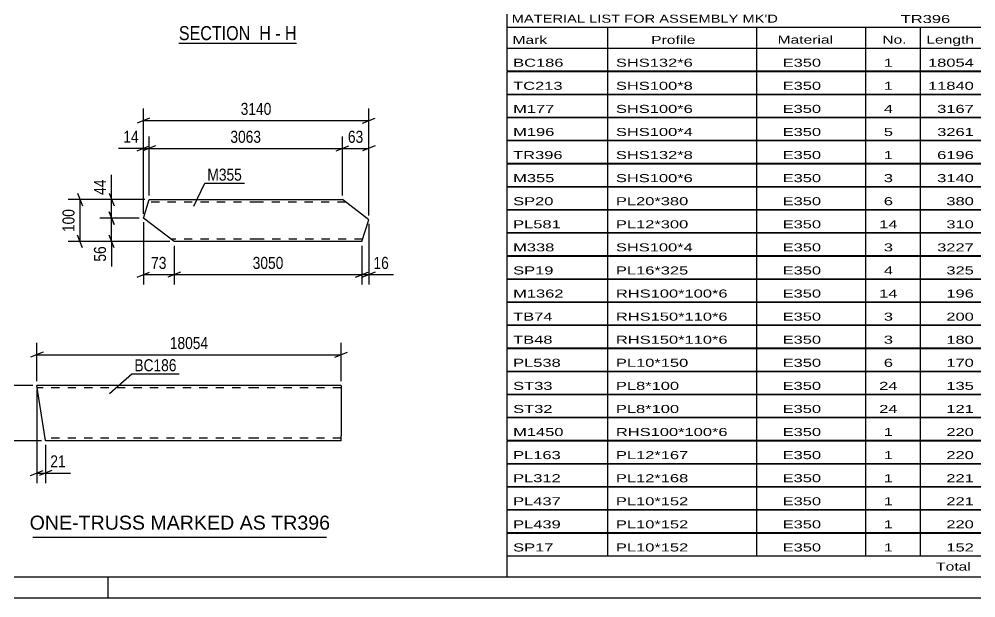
# Model space of a CAD drawing. Header units: millimetres. Extents: x 0 to 841, y 0 to 594.
# Drawn here: x 399.7 to 627.8, y 0 to 137.9 of the extents above; entities that cross this region are included whole.
import ezdxf

# ---------------------------------------------------------------- set-up
doc = ezdxf.new("R2010")
doc.units = ezdxf.units.MM
doc.linetypes.add('DXK_LINE_DOT2', pattern=[3.9198, 1.9599, -1.9599])
doc.styles.add('Arial', font='ARIAL.TTF', dxfattribs={"height": 0.2})
doc.styles.add('Arial Narrow', font='ARIALN.TTF', dxfattribs={"height": 0.2})

# ---------------------------------------------------------------- blocks, each defined once
blk = doc.blocks.new('Unknown-318889761-1133')
at = {"color": 5, "linetype": 'Continuous'}
for p, q in [((5, 5), (836, 5)), ((421, 0), (421, 5)), ((0, 0), (841, 0))]:
    blk.add_line(p, q, dxfattribs=at)
blk = doc.blocks.new('Unknown-318889761-17 - 5860')
at = {"color": 6, "linetype": 'Continuous'}
blk.add_line((437.82, 132.15), (465.89, 132.15), dxfattribs=at)
at = {"color": 0, "linetype": 'Continuous'}
blk.add_wipeout([(455.93, 132.9), (455.93, 136.4), (437.82, 136.4), (437.82, 132.9)], dxfattribs=at)
at = {"color": 7, "linetype": 'Continuous', "style": 'Arial Narrow'}
blk.add_text('SECTION ', height=3.34, dxfattribs=at).set_placement((437.82, 132.9))
at = {"color": 0, "linetype": 'Continuous'}
blk.add_wipeout([(459.75, 132.9), (459.75, 136.4), (456.98, 136.4), (456.98, 132.9)], dxfattribs=at)
at = {"color": 7, "linetype": 'Continuous', "style": 'Arial Narrow'}
blk.add_text('H', height=3.34, dxfattribs=at).set_placement((456.98, 132.9))
at = {"color": 0, "linetype": 'Continuous'}
blk.add_wipeout([(462.07, 132.9), (462.07, 136.4), (460.8, 136.4), (460.8, 132.9)], dxfattribs=at)
at = {"color": 7, "linetype": 'Continuous', "style": 'Arial Narrow'}
blk.add_text('-', height=3.34, dxfattribs=at).set_placement((460.8, 132.9))
at = {"color": 0, "linetype": 'Continuous'}
blk.add_wipeout([(465.89, 132.9), (465.89, 136.4), (463.12, 136.4), (463.12, 132.9)], dxfattribs=at)
at = {"color": 7, "linetype": 'Continuous', "style": 'Arial Narrow'}
blk.add_text('H', height=3.34, dxfattribs=at).set_placement((463.12, 132.9))
blk = doc.blocks.new('Part-318889761-39199 - 39198')
at = {"color": 2, "linetype": 'Continuous'}
for p, q in [((456.39, 50.63), (403.97, 50.63)), ((406.03, 37.52), (403.97, 50.63)), ((476.49, 50.63), (456.49, 50.63)), ((476.49, 50.63), (476.49, 50.54)), ((476.49, 50.54), (476.49, 49.43)), ((476.49, 49.43), (476.49, 38.63)), ((406.05, 37.43), (406.03, 37.52)), ((456.39, 37.43), (406.05, 37.43)), ((476.49, 37.43), (456.49, 37.43)), ((476.49, 37.43), (476.49, 38.63))]:
    blk.add_line(p, q, dxfattribs=at)
at = {"color": 7, "linetype": 'DXK_LINE_DOT2'}
for p, q in [((476.49, 50.28), (476.49, 49.43)), ((456.39, 50.03), (404.07, 50.03)), ((476.49, 50.03), (456.49, 50.03)), ((456.39, 38.03), (405.95, 38.03)), ((406.03, 37.52), (406.05, 37.43)), ((476.49, 38.03), (456.49, 38.03)), ((476.49, 37.52), (476.49, 37.78)), ((476.49, 37.43), (476.49, 37.52))]:
    blk.add_line(p, q, dxfattribs=at)
blk = doc.blocks.new('Part-318889761-6617 - 6611')
at = {"color": 2, "linetype": 'Continuous'}
for p, q in [((429.35, 90.5), (430.73, 94.9)), ((430.73, 94.9), (456.7, 94.9)), ((456.8, 94.9), (476.8, 94.9)), ((483.08, 90.11), (476.8, 94.9)), ((436.7, 84.9), (429.35, 90.5)), ((481.46, 84.9), (483.08, 90.11)), ((456.7, 84.9), (436.7, 84.9)), ((481.46, 84.9), (456.8, 84.9))]:
    blk.add_line(p, q, dxfattribs=at)
at = {"color": 7, "linetype": 'DXK_LINE_DOT2'}
for p, q in [((456.7, 94.3), (430.54, 94.3)), ((477.58, 94.3), (456.8, 94.3)), ((456.7, 85.5), (435.91, 85.5)), ((481.64, 85.5), (456.8, 85.5))]:
    blk.add_line(p, q, dxfattribs=at)
blk = doc.blocks.new('StraightDimension-318889761-39206 - 39198')
at = {"color": 7, "linetype": 'Continuous'}
for p, q in [((403.97, 51.63), (403.97, 60.79)), ((476.49, 51.63), (476.49, 60.79)), ((405.47, 58.54), (402.47, 57.34)), ((403.97, 57.94), (476.49, 57.94)), ((474.99, 57.34), (477.99, 58.54))]:
    blk.add_line(p, q, dxfattribs=at)
at = {"color": 0}
blk.add_wipeout([(445.4, 58.69), (445.4, 62.89), (435.06, 62.89), (435.06, 58.69)], dxfattribs=at)
at = {"color": 3, "style": 'Arial Narrow'}
blk.add_text('18054', height=2.863, dxfattribs=at).set_placement((435.66, 59.29))
blk = doc.blocks.new('StraightDimension-318889761-39239 - 39198')
at = {"color": 7, "linetype": 'Continuous'}
for p, q in [((402.97, 50.63), (393.33, 50.63)), ((396.78, 49.13), (395.58, 52.13)), ((396.18, 37.43), (396.18, 50.63)), ((395.58, 38.93), (396.78, 35.93)), ((405.05, 37.43), (393.33, 37.43))]:
    blk.add_line(p, q, dxfattribs=at)
at = {"color": 0}
blk.add_wipeout([(395.43, 47.37), (391.23, 47.37), (391.23, 40.68), (395.43, 40.68)], dxfattribs=at)
at = {"color": 3, "style": 'Arial Narrow'}
blk.add_text('132', height=2.863, rotation=90.0002, dxfattribs=at).set_placement((394.83, 41.28))
blk = doc.blocks.new('StraightDimension-318889761-39226 - 39198')
at = {"color": 7, "linetype": 'Continuous'}
for p, q in [((403.97, 49.63), (403.97, 27.34)), ((406.05, 36.43), (406.05, 27.34)), ((402.47, 29.14), (405.47, 30.34)), ((403.97, 29.74), (406.05, 29.74)), ((407.55, 30.34), (404.55, 29.14))]:
    blk.add_line(p, q, dxfattribs=at)
at = {"color": 0}
blk.add_wipeout([(411.43, 30.49), (411.43, 34.69), (406.57, 34.69), (406.57, 30.49)], dxfattribs=at)
at = {"color": 7, "linetype": 'Continuous'}
blk.add_line((406.05, 29.74), (411.95, 29.74), dxfattribs=at)
blk.add_line((406.05, 29.74), (411.95, 29.74), dxfattribs=at)
at = {"color": 3, "style": 'Arial Narrow'}
blk.add_text('21', height=2.863, dxfattribs=at).set_placement((407.17, 31.09))
blk = doc.blocks.new('StraightDimension-318889761-38584 - 6611')
at = {"color": 7, "linetype": 'Continuous'}
for p, q in [((429.35, 91.5), (429.35, 116.59)), ((483.08, 91.11), (483.08, 116.59)), ((430.85, 114.34), (427.85, 113.14)), ((481.58, 113.14), (484.58, 114.34)), ((429.35, 113.74), (483.08, 113.74))]:
    blk.add_line(p, q, dxfattribs=at)
at = {"color": 0}
blk.add_wipeout([(460.47, 114.49), (460.47, 118.69), (451.96, 118.69), (451.96, 114.49)], dxfattribs=at)
at = {"color": 3, "style": 'Arial Narrow'}
blk.add_text('3140', height=2.863, dxfattribs=at).set_placement((452.56, 115.09))
blk = doc.blocks.new('StraightDimension-318889761-38596 - 6611')
at = {"color": 7, "linetype": 'Continuous'}
for p, q in [((430.73, 95.9), (430.73, 109.94)), ((476.8, 95.9), (476.8, 109.94)), ((432.23, 107.69), (429.23, 106.49)), ((475.3, 106.49), (478.3, 107.69)), ((430.73, 107.09), (476.8, 107.09))]:
    blk.add_line(p, q, dxfattribs=at)
at = {"color": 0}
blk.add_wipeout([(458.02, 107.84), (458.02, 112.04), (449.5, 112.04), (449.5, 107.84)], dxfattribs=at)
at = {"color": 3, "style": 'Arial Narrow'}
blk.add_text('3063', height=2.863, dxfattribs=at).set_placement((450.1, 108.44))
blk = doc.blocks.new('StraightDimension-318889761-38635 - 6611')
at = {"color": 7, "linetype": 'Continuous'}
for p, q in [((436.7, 83.9), (436.7, 74.63)), ((481.46, 83.9), (481.46, 74.63)), ((438.2, 77.63), (435.2, 76.43)), ((479.96, 76.43), (482.96, 77.63)), ((436.7, 77.03), (481.46, 77.03))]:
    blk.add_line(p, q, dxfattribs=at)
at = {"color": 0}
blk.add_wipeout([(463.33, 77.78), (463.33, 81.98), (454.82, 81.98), (454.82, 77.78)], dxfattribs=at)
at = {"color": 3, "style": 'Arial Narrow'}
blk.add_text('3050', height=2.863, dxfattribs=at).set_placement((455.42, 78.38))
blk = doc.blocks.new('StraightDimension-318889761-38595 - 6611')
at = {"color": 7, "linetype": 'Continuous'}
for p, q in [((476.8, 95.9), (476.8, 109.94)), ((483.08, 91.11), (483.08, 109.94)), ((475.3, 106.49), (478.3, 107.69)), ((484.58, 107.69), (481.58, 106.49)), ((476.8, 107.09), (483.08, 107.09))]:
    blk.add_line(p, q, dxfattribs=at)
at = {"color": 0}
blk.add_wipeout([(482.37, 107.84), (482.37, 112.04), (477.51, 112.04), (477.51, 107.84)], dxfattribs=at)
at = {"color": 3, "style": 'Arial Narrow'}
blk.add_text('63', height=2.863, dxfattribs=at).set_placement((478.11, 108.44))
blk = doc.blocks.new('StraightDimension-318889761-38597 - 6611')
at = {"color": 7, "linetype": 'Continuous'}
for p, q in [((429.35, 91.5), (429.35, 109.94)), ((430.73, 95.9), (430.73, 109.94)), ((427.85, 106.49), (430.85, 107.69)), ((432.23, 107.69), (429.23, 106.49)), ((429.35, 107.09), (430.73, 107.09))]:
    blk.add_line(p, q, dxfattribs=at)
at = {"color": 0}
blk.add_wipeout([(428.83, 107.84), (428.83, 112.04), (423.97, 112.04), (423.97, 107.84)], dxfattribs=at)
at = {"color": 7, "linetype": 'Continuous'}
blk.add_line((429.35, 107.09), (423.45, 107.09), dxfattribs=at)
blk.add_line((429.35, 107.09), (423.45, 107.09), dxfattribs=at)
at = {"color": 3, "style": 'Arial Narrow'}
blk.add_text('14', height=2.863, dxfattribs=at).set_placement((424.57, 108.44))
blk = doc.blocks.new('StraightDimension-318889761-38634 - 6611')
at = {"color": 7, "linetype": 'Continuous'}
for p, q in [((483.08, 89.11), (483.08, 74.63)), ((481.46, 83.9), (481.46, 74.63)), ((479.96, 76.43), (482.96, 77.63)), ((484.58, 77.63), (481.58, 76.43)), ((481.46, 77.03), (483.08, 77.03))]:
    blk.add_line(p, q, dxfattribs=at)
at = {"color": 0}
blk.add_wipeout([(488.46, 77.78), (488.46, 81.98), (483.61, 81.98), (483.61, 77.78)], dxfattribs=at)
at = {"color": 7, "linetype": 'Continuous'}
blk.add_line((483.08, 77.03), (488.99, 77.03), dxfattribs=at)
blk.add_line((483.08, 77.03), (488.99, 77.03), dxfattribs=at)
at = {"color": 3, "style": 'Arial Narrow'}
blk.add_text('16', height=2.863, dxfattribs=at).set_placement((484.21, 78.38))
blk = doc.blocks.new('StraightDimension-318889761-38636 - 6611')
at = {"color": 7, "linetype": 'Continuous'}
for p, q in [((429.35, 89.5), (429.35, 74.63)), ((436.7, 83.9), (436.7, 74.63)), ((427.85, 76.43), (430.85, 77.63)), ((438.2, 77.63), (435.2, 76.43)), ((429.35, 77.03), (436.7, 77.03))]:
    blk.add_line(p, q, dxfattribs=at)
at = {"color": 0}
blk.add_wipeout([(435.45, 77.78), (435.45, 81.98), (430.6, 81.98), (430.6, 77.78)], dxfattribs=at)
at = {"color": 3, "style": 'Arial Narrow'}
blk.add_text('73', height=2.863, dxfattribs=at).set_placement((431.2, 78.38))
blk = doc.blocks.new('StraightDimension-318889761-38693 - 6611')
at = {"color": 7, "linetype": 'Continuous'}
for p, q in [((421.19, 96.4), (422.39, 93.4)), ((429.73, 94.9), (418.94, 94.9)), ((421.79, 90.5), (421.79, 94.9)), ((422.39, 89), (421.19, 92)), ((428.35, 90.5), (418.94, 90.5))]:
    blk.add_line(p, q, dxfattribs=at)
at = {"color": 0}
blk.add_wipeout([(421.04, 100.28), (416.84, 100.28), (416.84, 95.43), (421.04, 95.43)], dxfattribs=at)
at = {"color": 7, "linetype": 'Continuous'}
blk.add_line((421.79, 94.9), (421.79, 100.81), dxfattribs=at)
blk.add_line((421.79, 94.9), (421.79, 100.81), dxfattribs=at)
at = {"color": 3, "style": 'Arial Narrow'}
blk.add_text('44', height=2.863, rotation=90.0002, dxfattribs=at).set_placement((420.44, 96.03))
blk = doc.blocks.new('StraightDimension-318889761-38694 - 6611')
at = {"color": 7, "linetype": 'Continuous'}
for p, q in [((421.19, 92), (422.39, 89)), ((428.35, 90.5), (418.94, 90.5)), ((421.79, 84.9), (421.79, 90.5)), ((435.7, 84.9), (418.94, 84.9)), ((422.39, 83.4), (421.19, 86.4))]:
    blk.add_line(p, q, dxfattribs=at)
at = {"color": 0}
blk.add_wipeout([(421.04, 84.38), (416.84, 84.38), (416.84, 79.52), (421.04, 79.52)], dxfattribs=at)
at = {"color": 7, "linetype": 'Continuous'}
blk.add_line((421.79, 84.9), (421.79, 78.99), dxfattribs=at)
blk.add_line((421.79, 84.9), (421.79, 78.99), dxfattribs=at)
at = {"color": 3, "style": 'Arial Narrow'}
blk.add_text('56', height=2.863, rotation=90.0002, dxfattribs=at).set_placement((420.44, 80.12))
blk = doc.blocks.new('StraightDimension-318889761-38737 - 6611')
at = {"color": 7, "linetype": 'Continuous'}
for p, q in [((413.68, 96.4), (414.88, 93.4)), ((429.73, 94.9), (411.43, 94.9)), ((414.28, 84.9), (414.28, 94.9)), ((435.7, 84.9), (411.43, 84.9)), ((414.88, 83.4), (413.68, 86.4))]:
    blk.add_line(p, q, dxfattribs=at)
at = {"color": 0}
blk.add_wipeout([(413.53, 93.24), (409.33, 93.24), (409.33, 86.56), (413.53, 86.56)], dxfattribs=at)
at = {"color": 3, "style": 'Arial Narrow'}
blk.add_text('100', height=2.863, rotation=90.0002, dxfattribs=at).set_placement((412.93, 87.16))
blk = doc.blocks.new('Unknown-318889761-44800')
at = {"color": 7, "linetype": 'Continuous'}
for p, q in [((516, 152.25), (676, 152.25)), ((516, 141), (516, 152.25)), ((676, 152.25), (676, 141)), ((516, 141), (676, 141)), ((516, 141), (516, 136)), ((676, 141), (676, 136)), ((516, 136), (676, 136)), ((516, 136), (516, 131)), ((540, 136), (540, 131)), ((575.5, 136), (575.5, 131)), ((601.5, 136), (601.5, 131)), ((614.5, 136), (614.5, 131)), ((632, 136), (632, 131)), ((654, 136), (654, 131)), ((676, 136), (676, 131)), ((516, 131), (676, 131)), ((516, 130.95), (516, 125.55)), ((516, 130.95), (676, 130.95)), ((540, 131), (540, 125.5)), ((575.5, 131), (575.5, 125.5)), ((601.5, 131), (601.5, 125.5)), ((614.5, 131), (614.5, 125.5)), ((632, 131), (632, 125.5)), ((654, 131), (654, 125.5)), ((676, 130.95), (676, 125.55)), ((516, 125.55), (676, 125.55)), ((516, 125.45), (516, 120.05)), ((516, 125.45), (676, 125.45)), ((540, 125.5), (540, 120)), ((575.5, 125.5), (575.5, 120)), ((601.5, 125.5), (601.5, 120)), ((614.5, 125.5), (614.5, 120)), ((632, 125.5), (632, 120)), ((654, 125.5), (654, 120)), ((676, 125.45), (676, 120.05)), ((516, 120.05), (676, 120.05)), ((516, 119.95), (516, 114.55)), ((516, 119.95), (676, 119.95)), ((540, 120), (540, 114.5)), ((575.5, 120), (575.5, 114.5)), ((601.5, 120), (601.5, 114.5)), ((614.5, 120), (614.5, 114.5)), ((632, 120), (632, 114.5)), ((654, 120), (654, 114.5)), ((676, 119.95), (676, 114.55)), ((516, 114.55), (676, 114.55)), ((516, 114.45), (516, 109.05)), ((516, 114.45), (676, 114.45)), ((540, 114.5), (540, 109)), ((575.5, 114.5), (575.5, 109)), ((601.5, 114.5), (601.5, 109)), ((614.5, 114.5), (614.5, 109)), ((632, 114.5), (632, 109)), ((654, 114.5), (654, 109)), ((676, 114.45), (676, 109.05)), ((516, 109.05), (676, 109.05)), ((516, 108.95), (516, 103.55)), ((516, 108.95), (676, 108.95)), ((540, 109), (540, 103.5)), ((575.5, 109), (575.5, 103.5)), ((601.5, 109), (601.5, 103.5)), ((614.5, 109), (614.5, 103.5)), ((632, 109), (632, 103.5)), ((654, 109), (654, 103.5)), ((676, 108.95), (676, 103.55)), ((516, 103.55), (676, 103.55)), ((516, 103.45), (516, 98.05)), ((516, 103.45), (676, 103.45)), ((540, 103.5), (540, 98)), ((575.5, 103.5), (575.5, 98)), ((601.5, 103.5), (601.5, 98)), ((614.5, 103.5), (614.5, 98)), ((632, 103.5), (632, 98)), ((654, 103.5), (654, 98)), ((676, 103.45), (676, 98.05)), ((516, 98.05), (676, 98.05)), ((516, 97.95), (516, 92.55)), ((516, 97.95), (676, 97.95)), ((540, 98), (540, 92.5)), ((575.5, 98), (575.5, 92.5)), ((601.5, 98), (601.5, 92.5)), ((614.5, 98), (614.5, 92.5)), ((632, 98), (632, 92.5)), ((654, 98), (654, 92.5)), ((676, 97.95), (676, 92.55)), ((516, 92.55), (676, 92.55)), ((516, 92.45), (516, 87.05)), ((516, 92.45), (676, 92.45)), ((540, 92.5), (540, 87)), ((575.5, 92.5), (575.5, 87)), ((601.5, 92.5), (601.5, 87)), ((614.5, 92.5), (614.5, 87)), ((632, 92.5), (632, 87)), ((654, 92.5), (654, 87)), ((676, 92.45), (676, 87.05)), ((516, 87.05), (676, 87.05)), ((516, 86.95), (516, 81.55)), ((516, 86.95), (676, 86.95)), ((540, 87), (540, 81.5)), ((575.5, 87), (575.5, 81.5)), ((601.5, 87), (601.5, 81.5)), ((614.5, 87), (614.5, 81.5)), ((632, 87), (632, 81.5)), ((654, 87), (654, 81.5)), ((676, 86.95), (676, 81.55)), ((516, 81.55), (676, 81.55)), ((516, 81.45), (516, 76.05)), ((516, 81.45), (676, 81.45)), ((540, 81.5), (540, 76)), ((575.5, 81.5), (575.5, 76)), ((601.5, 81.5), (601.5, 76)), ((614.5, 81.5), (614.5, 76)), ((632, 81.5), (632, 76)), ((654, 81.5), (654, 76)), ((676, 81.45), (676, 76.05)), ((516, 76.05), (676, 76.05)), ((516, 75.95), (516, 70.55)), ((516, 75.95), (676, 75.95)), ((540, 76), (540, 70.5)), ((575.5, 76), (575.5, 70.5)), ((601.5, 76), (601.5, 70.5)), ((614.5, 76), (614.5, 70.5)), ((632, 76), (632, 70.5)), ((654, 76), (654, 70.5)), ((676, 75.95), (676, 70.55)), ((516, 70.55), (676, 70.55)), ((516, 70.45), (516, 65.05)), ((516, 70.45), (676, 70.45)), ((540, 70.5), (540, 65)), ((575.5, 70.5), (575.5, 65)), ((601.5, 70.5), (601.5, 65)), ((614.5, 70.5), (614.5, 65)), ((632, 70.5), (632, 65)), ((654, 70.5), (654, 65)), ((676, 70.45), (676, 65.05)), ((516, 65.05), (676, 65.05)), ((516, 64.95), (516, 59.55)), ((516, 64.95), (676, 64.95)), ((540, 65), (540, 59.5)), ((575.5, 65), (575.5, 59.5)), ((601.5, 65), (601.5, 59.5)), ((614.5, 65), (614.5, 59.5)), ((632, 65), (632, 59.5)), ((654, 65), (654, 59.5)), ((676, 64.95), (676, 59.55)), ((516, 59.55), (676, 59.55)), ((516, 59.45), (516, 54.05)), ((516, 59.45), (676, 59.45)), ((540, 59.5), (540, 54)), ((575.5, 59.5), (575.5, 54)), ((601.5, 59.5), (601.5, 54)), ((614.5, 59.5), (614.5, 54)), ((632, 59.5), (632, 54)), ((654, 59.5), (654, 54)), ((676, 59.45), (676, 54.05)), ((516, 54.05), (676, 54.05)), ((516, 53.95), (516, 48.55)), ((516, 53.95), (676, 53.95)), ((540, 54), (540, 48.5)), ((575.5, 54), (575.5, 48.5)), ((601.5, 54), (601.5, 48.5)), ((614.5, 54), (614.5, 48.5)), ((632, 54), (632, 48.5)), ((654, 54), (654, 48.5)), ((676, 53.95), (676, 48.55)), ((516, 48.55), (676, 48.55)), ((516, 48.45), (516, 43.05)), ((516, 48.45), (676, 48.45)), ((540, 48.5), (540, 43)), ((575.5, 48.5), (575.5, 43)), ((601.5, 48.5), (601.5, 43)), ((614.5, 48.5), (614.5, 43)), ((632, 48.5), (632, 43)), ((654, 48.5), (654, 43)), ((676, 48.45), (676, 43.05)), ((516, 43.05), (676, 43.05)), ((516, 42.95), (516, 37.55)), ((516, 42.95), (676, 42.95)), ((540, 43), (540, 37.5)), ((575.5, 43), (575.5, 37.5)), ((601.5, 43), (601.5, 37.5)), ((614.5, 43), (614.5, 37.5)), ((632, 43), (632, 37.5)), ((654, 43), (654, 37.5)), ((676, 42.95), (676, 37.55)), ((516, 37.55), (676, 37.55)), ((516, 37.45), (516, 32.05)), ((516, 37.45), (676, 37.45)), ((540, 37.5), (540, 32)), ((575.5, 37.5), (575.5, 32)), ((601.5, 37.5), (601.5, 32)), ((614.5, 37.5), (614.5, 32)), ((632, 37.5), (632, 32)), ((654, 37.5), (654, 32)), ((676, 37.45), (676, 32.05)), ((516, 32.05), (676, 32.05)), ((516, 31.95), (516, 26.55)), ((516, 31.95), (676, 31.95)), ((540, 32), (540, 26.5)), ((575.5, 32), (575.5, 26.5)), ((601.5, 32), (601.5, 26.5)), ((614.5, 32), (614.5, 26.5)), ((632, 32), (632, 26.5)), ((654, 32), (654, 26.5)), ((676, 31.95), (676, 26.55)), ((516, 26.55), (676, 26.55)), ((516, 26.45), (516, 21.05)), ((516, 26.45), (676, 26.45)), ((540, 26.5), (540, 21)), ((575.5, 26.5), (575.5, 21)), ((601.5, 26.5), (601.5, 21)), ((614.5, 26.5), (614.5, 21)), ((632, 26.5), (632, 21)), ((654, 26.5), (654, 21)), ((676, 26.45), (676, 21.05)), ((516, 21.05), (676, 21.05)), ((516, 20.95), (516, 15.55)), ((516, 20.95), (676, 20.95)), ((540, 21), (540, 15.5)), ((575.5, 21), (575.5, 15.5)), ((601.5, 21), (601.5, 15.5)), ((614.5, 21), (614.5, 15.5)), ((632, 21), (632, 15.5)), ((654, 21), (654, 15.5)), ((676, 20.95), (676, 15.55)), ((516, 15.55), (676, 15.55)), ((516, 15.45), (516, 10.05)), ((516, 15.45), (676, 15.45)), ((540, 15.5), (540, 10)), ((575.5, 15.5), (575.5, 10)), ((601.5, 15.5), (601.5, 10)), ((614.5, 15.5), (614.5, 10)), ((632, 15.5), (632, 10)), ((654, 15.5), (654, 10)), ((676, 15.45), (676, 10.05)), ((516, 10.05), (676, 10.05)), ((516, 10), (676, 10)), ((516, 10), (516, 5)), ((632, 10), (632, 5)), ((654, 10), (654, 5)), ((676, 10), (676, 5)), ((516, 5), (676, 5))]:
    blk.add_line(p, q, dxfattribs=at)
at = {"color": 7, "style": 'Arial Narrow'}
for s, height, width, p in [('GENERAL NOTES & WELD DETAILS :', 2.8633, 1.4, (517.15, 144.56)), ('REFER TYP DRAWING TYP-01', 1.9089, 1.6, (600.7, 144.66)), ("MATERIAL LIST FOR ASSEMBLY MK'D", 1.9089, 1.6, (517.15, 137.06)), ('TR396', 1.909, 1.794707, (609.9, 136.97)), ('1', 1.91, 1.794707, (638.08, 137.06)), ('No. Required', 1.9089, 1.6, (647.41, 137.06)), ('Mark', 1.909, 1.7, (517.34, 132)), ('Profile', 1.909, 1.7, (550.41, 132)), ('Material', 1.909, 1.7, (580.54, 132.06)), ('No.', 1.909, 1.7, (605.5, 132.06)), ('Length', 1.909, 1.7, (616, 132.06)), ('Area', 1.909, 1.7, (638.5, 132.06)), ('Weight', 1.909, 1.7, (658, 132.06))]:
    blk.add_text(s, height=height, dxfattribs=dict(at, width=width)).set_placement(p)
at = {"color": 7, "linetype": 'Continuous', "style": 'Arial Narrow'}
for s, height, width, p in [('BC186', 1.909, 1.794707, (517.5, 126.56)), ('SHS132*6', 1.909, 1.794707, (542, 126.56)), ('E350', 1.909, 1.794707, (581.74, 126.56)), ('1', 1.91, 1.794707, (605.86, 126.56)), ('18054', 1.909, 1.794707, (616.4, 126.56)), ('9.5', 1.909, 1.794707, (642.32, 126.56)), ('428.3', 1.909, 1.794707, (658.96, 126.56)), ('TC213', 1.909, 1.794707, (517.5, 121.06)), ('SHS100*8', 1.909, 1.794707, (542, 121.06)), ('E350', 1.909, 1.794707, (581.74, 121.06)), ('1', 1.91, 1.794707, (605.86, 121.06)), ('11840', 1.909, 1.794707, (616.4, 121.06)), ('4.7', 1.909, 1.794707, (642.32, 121.06)), ('273.6', 1.909, 1.794707, (658.96, 121.06)), ('M177', 1.909, 1.794707, (517.5, 115.56)), ('SHS100*6', 1.909, 1.794707, (542, 115.56)), ('E350', 1.909, 1.794707, (581.74, 115.56)), ('4', 1.91, 1.794707, (605.86, 115.56)), ('3167', 1.909, 1.794707, (618.58, 115.56)), ('1.2', 1.909, 1.794707, (642.32, 115.56)), ('219.3', 1.909, 1.794707, (658.96, 115.56)), ('M196', 1.909, 1.794707, (517.5, 110.06)), ('SHS100*4', 1.909, 1.794707, (542, 110.06)), ('E350', 1.909, 1.794707, (581.74, 110.06)), ('5', 1.91, 1.794707, (605.86, 110.06)), ('3261', 1.909, 1.794707, (618.58, 110.06)), ('1.3', 1.909, 1.794707, (642.32, 110.06)), ('194.4', 1.909, 1.794707, (658.96, 110.06)), ('TR396', 1.909, 1.794707, (517.5, 104.56)), ('SHS132*8', 1.909, 1.794707, (542, 104.56)), ('E350', 1.909, 1.794707, (581.74, 104.56)), ('1', 1.91, 1.794707, (605.86, 104.56)), ('6196', 1.909, 1.794707, (618.58, 104.56)), ('3.3', 1.909, 1.794707, (642.32, 104.56)), ('193.0', 1.909, 1.794707, (658.96, 104.56)), ('M355', 1.909, 1.794707, (517.5, 99.06)), ('SHS100*6', 1.909, 1.794707, (542, 99.06)), ('E350', 1.909, 1.794707, (581.74, 99.06)), ('3', 1.91, 1.794707, (605.86, 99.06)), ('3140', 1.909, 1.794707, (618.58, 99.06)), ('1.2', 1.909, 1.794707, (642.32, 99.06)), ('163.6', 1.909, 1.794707, (658.96, 99.06)), ('SP20', 1.909, 1.794707, (517.5, 93.56)), ('PL20*380', 1.909, 1.794707, (542, 93.56)), ('E350', 1.909, 1.794707, (581.74, 93.56)), ('6', 1.91, 1.794707, (605.86, 93.56)), ('380', 1.909, 1.794707, (620.77, 93.56)), ('0.3', 1.909, 1.794707, (642.32, 93.56)), ('136.0', 1.909, 1.794707, (658.96, 93.56)), ('PL581', 1.909, 1.794707, (517.5, 88.06)), ('PL12*300', 1.909, 1.794707, (542, 88.06)), ('E350', 1.909, 1.794707, (581.74, 88.06)), ('14', 1.909, 1.794707, (604.76, 88.06)), ('310', 1.909, 1.794707, (620.77, 88.06)), ('0.2', 1.909, 1.794707, (642.32, 88.06)), ('122.6', 1.909, 1.794707, (658.96, 88.06)), ('M338', 1.909, 1.794707, (517.5, 82.56)), ('SHS100*4', 1.909, 1.794707, (542, 82.56)), ('E350', 1.909, 1.794707, (581.74, 82.56)), ('3', 1.91, 1.794707, (605.86, 82.56)), ('3227', 1.909, 1.794707, (618.58, 82.56)), ('1.3', 1.909, 1.794707, (642.32, 82.56)), ('115.4', 1.909, 1.794707, (658.96, 82.56)), ('SP19', 1.909, 1.794707, (517.5, 77.06)), ('PL16*325', 1.909, 1.794707, (542, 77.06)), ('E350', 1.909, 1.794707, (581.74, 77.06)), ('4', 1.91, 1.794707, (605.86, 77.06)), ('325', 1.909, 1.794707, (620.77, 77.06)), ('0.2', 1.909, 1.794707, (642.32, 77.06)), ('53.1', 1.909, 1.794707, (661.14, 77.06)), ('M1362', 1.909, 1.794707, (517.5, 71.56)), ('RHS100*100*6', 1.9089, 1.794707, (542, 71.56)), ('E350', 1.909, 1.794707, (581.74, 71.56)), ('14', 1.909, 1.794707, (604.76, 71.56)), ('196', 1.909, 1.794707, (620.77, 71.56)), ('0.1', 1.909, 1.794707, (642.32, 71.56)), ('48.6', 1.909, 1.794707, (661.14, 71.56)), ('TB74', 1.909, 1.794707, (517.5, 66.06)), ('RHS150*110*6', 1.9089, 1.794707, (542, 66.06)), ('E350', 1.909, 1.794707, (581.74, 66.06)), ('3', 1.91, 1.794707, (605.86, 66.06)), ('200', 1.909, 1.794707, (620.77, 66.06)), ('0.1', 1.909, 1.794707, (642.32, 66.06)), ('14.0', 1.909, 1.794707, (661.14, 66.06)), ('TB48', 1.909, 1.794707, (517.5, 60.56)), ('RHS150*110*6', 1.9089, 1.794707, (542, 60.56)), ('E350', 1.909, 1.794707, (581.74, 60.56)), ('3', 1.91, 1.794707, (605.86, 60.56)), ('180', 1.909, 1.794707, (620.77, 60.56)), ('0.1', 1.909, 1.794707, (642.32, 60.56)), ('12.6', 1.909, 1.794707, (661.14, 60.56)), ('PL538', 1.909, 1.794707, (517.5, 55.06)), ('PL10*150', 1.909, 1.794707, (542, 55.06)), ('E350', 1.909, 1.794707, (581.74, 55.06)), ('6', 1.91, 1.794707, (605.86, 55.06)), ('170', 1.909, 1.794707, (620.77, 55.06)), ('0.1', 1.909, 1.794707, (642.32, 55.06)), ('12.0', 1.909, 1.794707, (661.14, 55.06)), ('ST33', 1.909, 1.794707, (517.5, 49.56)), ('PL8*100', 1.909, 1.794707, (542, 49.56)), ('E350', 1.909, 1.794707, (581.74, 49.56)), ('24', 1.909, 1.794707, (604.76, 49.56)), ('135', 1.909, 1.794707, (620.77, 49.56)), ('0.0', 1.909, 1.794707, (642.32, 49.56)), ('10.0', 1.909, 1.794707, (661.14, 49.56)), ('ST32', 1.909, 1.794707, (517.5, 44.06)), ('PL8*100', 1.909, 1.794707, (542, 44.06)), ('E350', 1.909, 1.794707, (581.74, 44.06)), ('24', 1.909, 1.794707, (604.76, 44.06)), ('121', 1.909, 1.794707, (620.77, 44.06)), ('0.0', 1.909, 1.794707, (642.32, 44.06)), ('8.9', 1.909, 1.794707, (663.33, 44.06)), ('M1450', 1.909, 1.794707, (517.5, 38.56)), ('RHS100*100*6', 1.9089, 1.794707, (542, 38.56)), ('E350', 1.909, 1.794707, (581.74, 38.56)), ('1', 1.91, 1.794707, (605.86, 38.56)), ('220', 1.909, 1.794707, (620.77, 38.56)), ('0.1', 1.909, 1.794707, (642.32, 38.56)), ('3.9', 1.909, 1.794707, (663.33, 38.56)), ('PL163', 1.909, 1.794707, (517.5, 33.06)), ('PL12*167', 1.909, 1.794707, (542, 33.06)), ('E350', 1.909, 1.794707, (581.74, 33.06)), ('1', 1.91, 1.794707, (605.86, 33.06)), ('220', 1.909, 1.794707, (620.77, 33.06)), ('0.1', 1.909, 1.794707, (642.32, 33.06)), ('2.6', 1.909, 1.794707, (663.33, 33.06)), ('PL312', 1.909, 1.794707, (517.5, 27.56)), ('PL12*168', 1.909, 1.794707, (542, 27.56)), ('E350', 1.909, 1.794707, (581.74, 27.56)), ('1', 1.91, 1.794707, (605.86, 27.56)), ('221', 1.909, 1.794707, (620.77, 27.56)), ('0.1', 1.909, 1.794707, (642.32, 27.56)), ('2.6', 1.909, 1.794707, (663.33, 27.56)), ('PL437', 1.909, 1.794707, (517.5, 22.06)), ('PL10*152', 1.909, 1.794707, (542, 22.06)), ('E350', 1.909, 1.794707, (581.74, 22.06)), ('1', 1.91, 1.794707, (605.86, 22.06)), ('221', 1.909, 1.794707, (620.77, 22.06)), ('0.1', 1.909, 1.794707, (642.32, 22.06)), ('2.6', 1.909, 1.794707, (663.33, 22.06)), ('PL439', 1.909, 1.794707, (517.5, 16.56)), ('PL10*152', 1.909, 1.794707, (542, 16.56)), ('E350', 1.909, 1.794707, (581.74, 16.56)), ('1', 1.91, 1.794707, (605.86, 16.56)), ('220', 1.909, 1.794707, (620.77, 16.56)), ('0.1', 1.909, 1.794707, (642.32, 16.56)), ('2.6', 1.909, 1.794707, (663.33, 16.56)), ('SP17', 1.909, 1.794707, (517.5, 11.06)), ('PL10*152', 1.909, 1.794707, (542, 11.06)), ('E350', 1.909, 1.794707, (581.74, 11.06)), ('1', 1.91, 1.794707, (605.86, 11.06)), ('152', 1.909, 1.794707, (620.77, 11.06)), ('0.1', 1.909, 1.794707, (642.32, 11.06)), ('1.8', 1.909, 1.794707, (663.33, 11.06)), ('Total', 1.909, 1.7, (618.33, 6.5)), ('45.4', 1.909, 1.794707, (639.64, 6.5)), ('2021.8', 1.909, 1.794707, (656.77, 6.5))]:
    blk.add_text(s, height=height, dxfattribs=dict(at, width=width)).set_placement(p)
blk = doc.blocks.new('Unknown-318889761-44801')
at = {"color": 7, "linetype": 'Continuous'}
blk.add_line((403, 14.5), (473, 14.5), dxfattribs=at)
at = {"color": 7, "style": 'Arial'}
blk.add_text('ONE-TRUSS MARKED AS TR396', height=3.3428, dxfattribs=at).set_placement((402.24, 16.25))
blk = doc.blocks.new('Mark-318889761-39216 - 39198')
at = {"color": 0}
blk.add_wipeout([(437.25, 54), (437.25, 57), (427.21, 57), (427.21, 54)], dxfattribs=at)
blk.add_wipeout([(437.25, 54), (437.25, 57), (427.21, 57), (427.21, 54)], dxfattribs=at)
at = {"color": 30, "linetype": 'Continuous'}
for p, q in [((421.29, 48.66), (426.61, 53.4)), ((426.61, 53.4), (437.85, 53.4))]:
    blk.add_line(p, q, dxfattribs=at)
at = {"color": 3, "style": 'Arial Narrow'}
blk.add_text('BC186', height=2.863, dxfattribs=at).set_placement((427.21, 54))
blk = doc.blocks.new('Mark-318889761-6613 - 6611')
at = {"color": 0}
blk.add_wipeout([(452.83, 99.41), (452.83, 102.41), (444.61, 102.41), (444.61, 99.41)], dxfattribs=at)
blk.add_wipeout([(452.83, 99.41), (452.83, 102.41), (444.61, 102.41), (444.61, 99.41)], dxfattribs=at)
at = {"color": 30, "linetype": 'Continuous'}
for p, q in [((441.42, 93.33), (444.01, 98.81)), ((444.01, 98.81), (453.43, 98.81))]:
    blk.add_line(p, q, dxfattribs=at)
at = {"color": 3, "style": 'Arial Narrow'}
blk.add_text('M355', height=2.863, dxfattribs=at).set_placement((444.61, 99.41))

msp = doc.modelspace()

# ---------------------------------------------------------------- block references
for name in ['Unknown-318889761-1133', 'Unknown-318889761-44800', 'Part-318889761-6617 - 6611', 'Part-318889761-39199 - 39198', 'Unknown-318889761-44801']:
    msp.add_blockref(name, (0, 0))

# ---------------------------------------------------------------- next in the draw order: block references
for name in ['Unknown-318889761-17 - 5860', 'StraightDimension-318889761-38584 - 6611', 'StraightDimension-318889761-38635 - 6611', 'StraightDimension-318889761-39206 - 39198']:
    msp.add_blockref(name, (0, 0))

# ---------------------------------------------------------------- next in the draw order: block references
for name in ['StraightDimension-318889761-38596 - 6611', 'StraightDimension-318889761-38636 - 6611', 'StraightDimension-318889761-38634 - 6611', 'Mark-318889761-39216 - 39198', 'StraightDimension-318889761-39239 - 39198']:
    msp.add_blockref(name, (0, 0))

# ---------------------------------------------------------------- next in the draw order: block references
for name in ['StraightDimension-318889761-38597 - 6611', 'StraightDimension-318889761-38595 - 6611', 'Mark-318889761-6613 - 6611', 'StraightDimension-318889761-39226 - 39198']:
    msp.add_blockref(name, (0, 0))

# ---------------------------------------------------------------- next in the draw order: block references
msp.add_blockref('StraightDimension-318889761-38693 - 6611', (0, 0))

# ---------------------------------------------------------------- next in the draw order: block references
msp.add_blockref('StraightDimension-318889761-38694 - 6611', (0, 0))

# ---------------------------------------------------------------- next in the draw order: block references
msp.add_blockref('StraightDimension-318889761-38737 - 6611', (0, 0))

doc.saveas('drawing.dxf')
